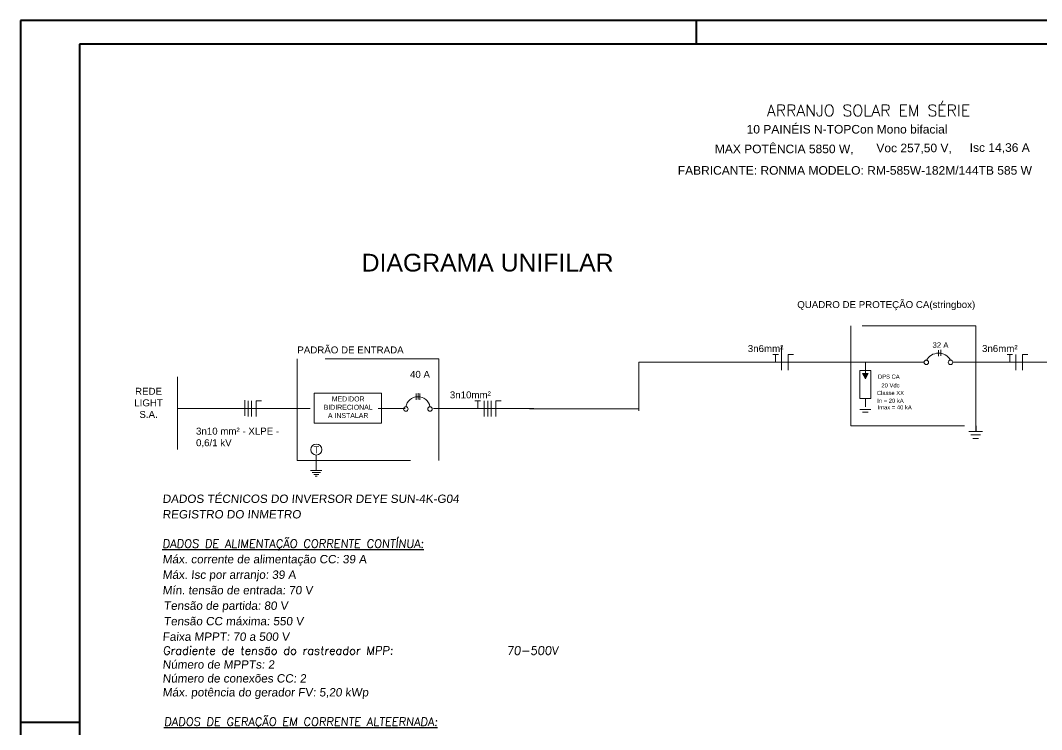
# Model space of a CAD drawing. Header units: metres. Extents: x 95 to 7567, y -8045 to 7254.
# Drawn here: x 94.6 to 526.5, y -7750.8 to -7450.8 of the extents above; entities that cross this region are included whole.
import ezdxf
from ezdxf.enums import TextEntityAlignment as Align

# ---------------------------------------------------------------- set-up
doc = ezdxf.new("R2010")
doc.units = ezdxf.units.M
doc.linetypes.add('ACAD_ISO03W100', pattern=[30, 12, -18])
doc.layers.get('0').update_dxf_attribs({"lineweight": 18})
for name, color, linetype, lineweight in [('LINHA DE CHAMADA', 7, 'Continuous', 18), ('PDF_UNIFILAR', 7, 'Continuous', 15), ('PRANCHA EXT', 7, 'Continuous', 40), ('PRANCHA INT', 7, 'Continuous', 40), ('TEXTO CAR1', 7, 'Continuous', 25), ('TXT-02', 7, 'Continuous', 20), ('WY-ELE-DIAGRAMA', 7, 'Continuous', 18)]:
    doc.layers.add(name, color=color, linetype=linetype, lineweight=lineweight)
doc.layers.add('N', color=7, linetype='Continuous')
doc.layers.add('PDF_DIAGRAMA', color=7, linetype='Continuous', lineweight=15, true_color=0x00dd00)
doc.styles.add('arial', font='arial.ttf')
doc.styles.add('ROMANS', font='romans.shx', dxfattribs={"width": 0.87})
doc.styles.add('STANDARD-0.1', font='arial.ttf', dxfattribs={"height": 0.1})
doc.styles.add('Style-Arial', font='arial.ttf')

msp = doc.modelspace()

# ---------------------------------------------------------------- hatches: boundary and pattern name
at = {"lineweight": 9}
msp.add_hatch(color=7, dxfattribs=at).paths.add_polyline_path([(450.83, -7600.13), (453.18, -7600.13), (452.01, -7602.48)])

# ---------------------------------------------------------------- linework, layer by layer
at = {"color": 7, "lineweight": 9}
for p, q in [((416.56, -7588.74), (416.56, -7595.42)), ((415.24, -7592.08), (412.91, -7592.08)), ((414.05, -7592.08), (414.05, -7595.42)), ((414.05, -7592.08), (414.05, -7595.42)), ((416.56, -7592.08), (416.56, -7598.76)), ((416.56, -7592.08), (416.56, -7598.76)), ((419.39, -7592.08), (419.39, -7598.76)), ((419.39, -7592.08), (419.39, -7598.76)), ((419.39, -7592.08), (421.66, -7592.08)), ((514.31, -7592.07), (511.98, -7592.07)), ((513.12, -7592.07), (513.12, -7595.4)), ((513.12, -7592.07), (513.12, -7595.4)), ((515.63, -7592.07), (515.63, -7598.74)), ((515.63, -7592.07), (515.63, -7598.74)), ((518.46, -7592.07), (518.46, -7598.74)), ((518.46, -7592.07), (518.46, -7598.74)), ((518.46, -7592.07), (520.73, -7592.07)), ((189.53, -7611.43), (189.53, -7618.11)), ((190.95, -7611.69), (190.95, -7618.37)), ((190.95, -7611.69), (190.95, -7618.37)), ((192.37, -7611.69), (192.37, -7618.37)), ((192.37, -7611.69), (192.37, -7618.37)), ((194.28, -7611.69), (194.28, -7618.37)), ((194.28, -7611.69), (194.28, -7618.37)), ((194.28, -7611.69), (196.55, -7611.69)), ((289.21, -7611.69), (286.88, -7611.69)), ((288.02, -7611.69), (288.02, -7615.03)), ((288.02, -7611.69), (288.02, -7615.03)), ((290.79, -7611.68), (290.79, -7618.36)), ((292.36, -7611.69), (292.36, -7618.37)), ((292.36, -7611.69), (292.36, -7618.37)), ((293.79, -7611.69), (293.79, -7618.37)), ((293.79, -7611.69), (293.79, -7618.37)), ((295.7, -7611.69), (295.7, -7618.37)), ((295.7, -7611.69), (295.7, -7618.37)), ((295.7, -7611.69), (297.96, -7611.69)), ((219.75, -7634.69), (219.75, -7641.23)), ((219.75, -7641.23), (217.38, -7641.23)), ((219.75, -7642.04), (218.03, -7642.04)), ((219.75, -7642.85), (218.67, -7642.85)), ((219.75, -7643.66), (219.31, -7643.66)), ((219.75, -7641.23), (222.13, -7641.23)), ((219.75, -7642.04), (221.48, -7642.04)), ((219.75, -7642.85), (220.84, -7642.85)), ((219.75, -7643.66), (220.2, -7643.66))]:
    msp.add_line(p, q, dxfattribs=at)
at = {"color": 7, "lineweight": 20}
for p, q in [((356.24, -7595.42), (356.24, -7615.98)), ((356.24, -7615.11), (309.88, -7615.11))]:
    msp.add_line(p, q, dxfattribs=at)
at = {"color": 7, "linetype": 'Continuous', "lineweight": 9}
for p, q in [((452.01, -7600.13), (452.01, -7595.42)), ((452.01, -7614.24), (452.01, -7610.71)), ((449.66, -7615.41), (454.36, -7615.41)), ((450.83, -7616.59), (453.18, -7616.59))]:
    msp.add_line(p, q, dxfattribs=at)
at = {"color": 7, "linetype": 'ACAD_ISO03W100', "lineweight": 9, "ltscale": 4}
for points in [[(445.92, -7579.99), (445.92, -7622.35), (498.68, -7622.35), (498.68, -7579.99)], [(211.64, -7593.9), (211.64, -7636.98), (271.54, -7636.98), (271.54, -7593.9)]]:
    msp.add_lwpolyline(points, close=True, dxfattribs=at)
at = {"color": 7, "linetype": 'Continuous', "lineweight": 9}
for points in [[(449.66, -7610.71), (449.66, -7598.95), (454.36, -7598.95), (454.36, -7610.71)], [(450.83, -7600.13), (453.18, -7600.13), (452.01, -7602.48)]]:
    msp.add_lwpolyline(points, close=True, dxfattribs=at)
for centre in [(477.83, -7595.42), (488.01, -7595.42), (257.67, -7615.18), (267.85, -7615.18)]:
    msp.add_circle(centre, 0.954, dxfattribs=at)
at = {"color": 7, "lineweight": 9}
msp.add_circle((219.75, -7632.35), 2.34, dxfattribs=at)
for centre, radius, start, end in [((482.95, -7597.41), 5.85, 30.1193, 151.3418), ((262.76, -7615.18), 5.18, 10.6197, 170.8415)]:
    msp.add_arc(centre, radius, start, end, dxfattribs=at)
at = {"layer": 'LINHA DE CHAMADA', "color": 7, "lineweight": 9}
for p, q in [((356.24, -7595.42), (476.88, -7595.42)), ((416.56, -7595.42), (427.99, -7595.42)), ((488.96, -7595.42), (535.86, -7595.39)), ((161.02, -7601.65), (161.02, -7632.32)), ((217.22, -7615.03), (161.02, -7615.03)), ((245.9, -7615.05), (257.32, -7615.05)), ((269.29, -7615.03), (311.78, -7615.03))]:
    msp.add_line(p, q, dxfattribs=at)
msp.add_lwpolyline([(247.38, -7608.52), (218.82, -7608.52), (218.82, -7621.2), (247.38, -7621.2)], close=True, dxfattribs=at)
at = {"layer": 'PDF_DIAGRAMA', "color": 7, "lineweight": 0}
for points in [[(495.83, -7624.69), (501.53, -7624.69)], [(496.65, -7626.11), (500.71, -7626.11)], [(497.46, -7627.64), (499.9, -7627.64)]]:
    msp.add_lwpolyline(points, dxfattribs=at)
at = {"layer": 'PDF_UNIFILAR', "color": 7, "lineweight": 25}
msp.add_lwpolyline([(498.68, -7622.35), (498.68, -7624.69)], dxfattribs=at)
at = {"layer": 'PRANCHA EXT'}
for p, q in [((935.61, -7450.76), (94.61, -7450.76)), ((94.61, -7450.76), (94.61, -8044.76))]:
    msp.add_line(p, q, dxfattribs=at)
at = {"layer": 'PRANCHA INT'}
for p, q in [((380.61, -7460.76), (380.61, -7450.76)), ((925.61, -7460.76), (119.61, -7460.76)), ((119.61, -7460.76), (119.61, -8034.76)), ((94.61, -7747.76), (119.61, -7747.76))]:
    msp.add_line(p, q, dxfattribs=at)
at = {"layer": 'WY-ELE-DIAGRAMA', "color": 7, "lineweight": 9}
for p, q in [((482.92, -7590.24), (482.92, -7592.86)), ((483.87, -7590.13), (483.87, -7592.74)), ((261.96, -7608.65), (261.96, -7611.27)), ((262.84, -7608.56), (262.84, -7611.18)), ((263.51, -7608.65), (263.51, -7611.27))]:
    msp.add_line(p, q, dxfattribs=at)

# ---------------------------------------------------------------- texts
at = {"layer": 'N', "color": 7}
for s, height, style, p in [('ARRANJO SOLAR EM SÉRIE', 4.8468, 'ROMANS', (410.36, -7491.31)), ('10 PAINÉIS N-TOPCon Mono bifacial', 3.6351, 'Style-Arial', (401.79, -7498.63)), ('MAX POTÊNCIA 5850 W,', 3.6351, 'Style-Arial', (388.34, -7506.96)), ('Isc 14,36 A', 3.6351, 'Style-Arial', (496.15, -7506.38)), ('Voc 257,50 V,', 3.6351, 'Style-Arial', (456.67, -7506.55)), ('FABRICANTE: RONMA MODELO: RM-585W-182M/144TB 585 W', 3.6351, 'Style-Arial', (372.66, -7516.05))]:
    msp.add_text(s, height=height, dxfattribs=dict(at, style=style)).set_placement(p)
at = {"layer": 'N', "color": 7, "true_color": 0x000000, "oblique": 5}
for s, style, p in [('DADOS TÉCNICOS DO INVERSOR DEYE SUN-4K-G04', 'Style-Arial', (154.68, -7654.94)), ('REGISTRO DO INMETRO  ', 'Style-Arial', (154.68, -7661.5)), ('%%UDADOS DE ALIMENTAÇÃO CORRENTE CONTÍNUA:', 'ROMANS', (154.68, -7673.94)), ('Máx. corrente de alimentação CC: 39 A', 'Style-Arial', (154.68, -7680.5)), ('Máx. Isc por arranjo: 39 A', 'Style-Arial', (154.68, -7687.06)), ('Mín. tensão de entrada: 70 V', 'Style-Arial', (154.68, -7693.62)), ('Tensão de partida: 80 V', 'Style-Arial', (155.18, -7700.17)), ('Tensão CC máxima: 550 V', 'Style-Arial', (155.18, -7706.73)), ('Faixa MPPT: 70 a 500 V', 'Style-Arial', (154.68, -7713.29)), ('Gradiente de tensão do rastreador MPP:               70-500V', 'ROMANS', (154.85, -7719.17)), ('Número de MPPTs: 2', 'Style-Arial', (154.68, -7725.06)), ('Número de conexões CC: 2', 'Style-Arial', (154.68, -7730.94)), ('Máx. potência do gerador FV: 5,20 kWp', 'Style-Arial', (154.68, -7736.83)), ('%%UDADOS DE GERAÇÃO EM CORRENTE ALTEERNADA:', 'ROMANS', (155.35, -7749.27))]:
    msp.add_text(s, height=3.531, dxfattribs=dict(at, style=style)).set_placement(p)
at = {"layer": 'TEXTO CAR1', "color": 7, "lineweight": 9, "style": 'Style-Arial'}
msp.add_text('DIAGRAMA UNIFILAR', height=7.5, dxfattribs=at).set_placement((238.96, -7557.02))
at = {"layer": 'TXT-02', "color": 7, "lineweight": 9, "style": 'arial'}
for s, p in [('DPS CA', (461.93, -7602.38)), ('20 Vdc', (462.63, -7606.08)), ('Classe XX', (462.63, -7609.28)), ('In = 20 kA', (462.63, -7612.59)), ('Imax = 40 kA', (464.42, -7615.38))]:
    msp.add_text(s, height=1.764, dxfattribs=at).set_placement(p, align=Align.CENTER)
at = {"layer": 'TXT-02', "color": 7, "lineweight": 9}
for s, insert, char_height, width, attachment_point, style in [('QUADRO DE PROTEÇÃO CA(stringbox)', (498.49, -7569.54), 2.94, 73.4928, 3, 'STANDARD-0.1'), ('{PADRÃO DE ENTRADA}', (256.7, -7588.72), 2.94, 47.3191, 3, 'STANDARD-0.1'), ('3n6mm²', (402.28, -7588.15), 2.94, 41.8299, 1, 'Style-Arial'), ('32 A', (483.79, -7586.95), 2.352, 15.1629, 2, 'Style-Arial'), ('3n6mm²', (501.35, -7588.13), 2.94, 41.8299, 1, 'Style-Arial'), ('40 A', (263.62, -7599.06), 2.94, 18.9536, 2, 'Style-Arial'), ('REDE LIGHT S.A.', (148.81, -7606.22), 2.94, 18.9536, 2, 'Style-Arial'), ('MEDIDOR BIDIRECIONAL \\PA INSTALAR', (233.24, -7614.46), 2.1, 30.6165, 5, 'STANDARD-0.1'), ('3n10mm²', (276.25, -7607.75), 2.94, 41.8299, 1, 'Style-Arial'), ('3n10 mm² - XLPE - 0,6/1 kV', (168.89, -7623.09), 2.94, 41.8299, 1, 'Style-Arial'), ('{T}', (219.77, -7631.01), 2.94, 18.9536, 2, 'STANDARD-0.1')]:
    msp.add_mtext(s, dxfattribs=dict(at, insert=insert, char_height=char_height, width=width, attachment_point=attachment_point, style=style))

doc.saveas('drawing.dxf')
